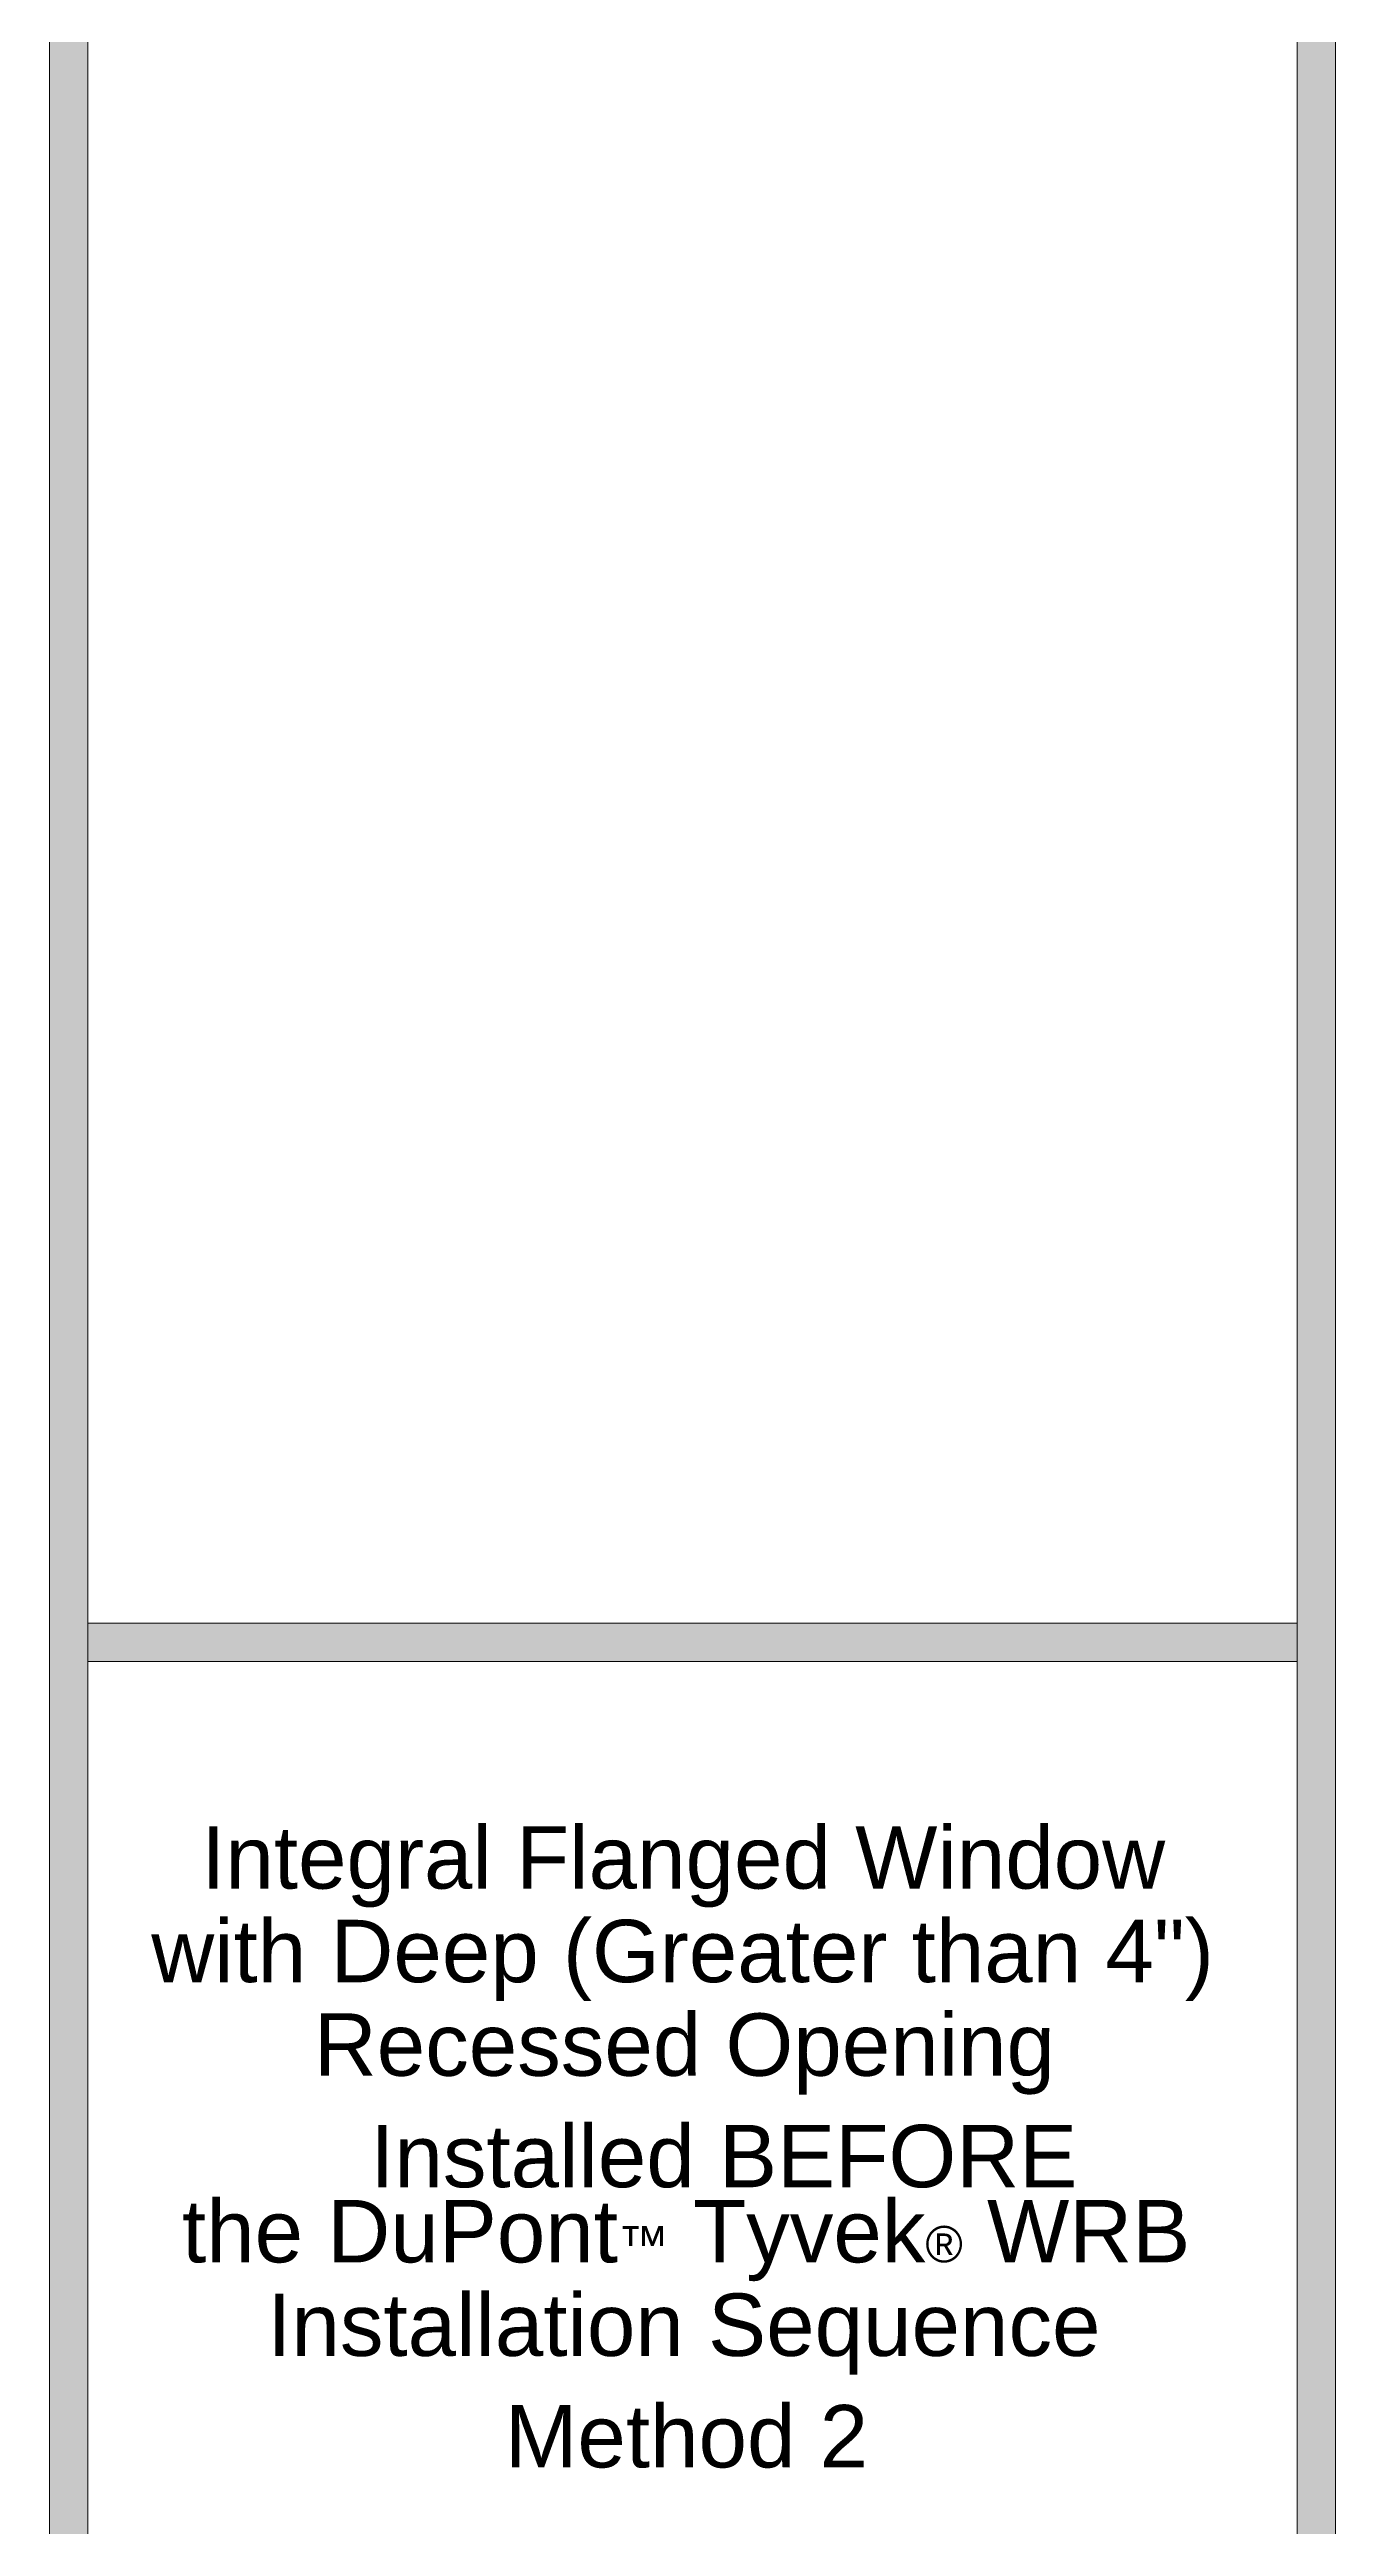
# Model space of a CAD drawing. Extents: x -1392 to 5791, y -3809 to 1722.
# Drawn here: x 1791 to 2092, y -3222 to -2642 of the extents above; entities that cross this region are included whole.
import ezdxf

# ---------------------------------------------------------------- set-up
doc = ezdxf.new("R2010")
doc.units = 0
doc.header["$MEASUREMENT"] = 0
doc.layers.add('0_0', color=7, linetype='Continuous', lineweight=0)
doc.layers.add('G-ANNO-TTLB', color=7, linetype='Continuous', lineweight=0)

# ---------------------------------------------------------------- blocks, each defined once
blk = doc.blocks.new('Block_24')
at = {"layer": '0_0', "char_height": 0.2, "attachment_point": 7}
for s, insert in [('\\C18;\\c0;\\FArial|b0|i0|c1;\\H14.625000;\\W1.000000;Integral Flanged Window', (1826.59, -3077.03)), ('\\C18;\\c0;\\FArial|b0|i0|c1;\\H14.625000;\\W1.000000;with Deep (Greater than 4")', (1814.89, -3098.96)), ('\\C18;\\c0;\\FArial|b0|i0|c1;\\H14.625000;\\W1.000000;Recessed Opening', (1852.99, -3120.89)), ('\\C18;\\c0;\\FArial|b0|i0|c1;\\H14.625000;\\W1.000000;Installed BEFORE', (1866.21, -3142.81)), ('\\C18;\\c0;\\FArial|b0|i0|c1;\\H14.625000;\\W1.000000;the DuPont\\H8.526375;™\\H14.625000; Tyvek\\H8.526375;®\\H14.625000; WRB', (1822.08, -3164.62)), ('\\C18;\\c0;\\FArial|b0|i0|c1;\\H14.625000;\\W1.000000;Installation Sequence', (1842.07, -3186.54)), ('\\C18;\\c0;\\FArial|b0|i0|c1;\\H14.625000;\\W1.000000;Method 2', (1897.77, -3208.47))]:
    blk.add_mtext(s, dxfattribs=dict(at, insert=insert))

msp = doc.modelspace()

# ---------------------------------------------------------------- hatches: boundary and pattern name
at = {"layer": 'G-ANNO-TTLB', "true_color": 0xff00ff, "transparency": 33554687}
h = msp.add_hatch(color=6, dxfattribs=at)
edge = h.paths.add_edge_path()
edge.add_spline(control_points=[(2092.5, -1235.6), (2092.5, -1235.6), (2092.5, -3692.6), (2092.5, -3692.6), (2092.5, -3692.6), (1791.04, -3692.6), (1791.04, -3692.6), (1791.04, -3692.6), (1791.04, -1235.6), (1791.04, -1235.6), (1791.04, -1235.6), (2092.5, -1235.6), (2092.5, -1235.6)], knot_values=[0, 0, 0, 0, 1, 1, 1, 2, 2, 2, 3, 3, 3, 4, 4, 4, 4], degree=3, periodic=0)
edge = h.paths.add_edge_path()
edge.add_spline(control_points=[(2083.5, -1244.6), (2083.5, -1244.6), (1800.04, -1244.6), (1800.04, -1244.6), (1800.04, -1244.6), (1800.04, -3683.6), (1800.04, -3683.6), (1800.04, -3683.6), (2083.5, -3683.6), (2083.5, -3683.6), (2083.5, -3683.6), (2083.5, -1244.6), (2083.5, -1244.6)], knot_values=[0, 0, 0, 0, 1, 1, 1, 2, 2, 2, 3, 3, 3, 4, 4, 4, 4], degree=3, periodic=0)
edge.add_line((2083.5, -1244.6), (2083.5, -1244.6))
msp.add_hatch(color=6, dxfattribs=at).paths.add_polyline_path([(2083.5, -3019.41), (1800.04, -3019.41), (1800.04, -3010.41), (2083.5, -3010.41)])

# ---------------------------------------------------------------- linework, layer by layer
at = {"layer": 'G-ANNO-TTLB', "color": 6, "lineweight": 9, "true_color": 0xff00ff}
for p, q in [((1791.04, -1235.6), (1791.04, -3692.6)), ((2092.5, -3692.6), (2092.5, -1235.6)), ((1800.04, -3683.6), (1800.04, -1244.6)), ((2083.5, -1244.6), (2083.5, -3683.6)), ((1800.04, -2722.41), (1800.04, -2731.41)), ((2083.5, -2731.41), (2083.5, -2722.41)), ((2083.5, -3010.41), (1800.04, -3010.41)), ((1800.04, -3010.41), (1800.04, -3019.41)), ((2083.5, -3019.41), (2083.5, -3010.41)), ((1800.04, -3019.41), (2083.5, -3019.41))]:
    msp.add_line(p, q, dxfattribs=at)
at = {"layer": 'G-ANNO-TTLB'}
msp.add_lwpolyline([(2083.5, -3019.41), (1800.04, -3019.41), (1800.04, -3010.41), (2083.5, -3010.41)], close=True, dxfattribs=at)
for points in [[(2092.5, -1235.6), (2092.5, -1235.6), (2092.5, -3692.6), (2092.5, -3692.6), (2092.5, -3692.6), (1791.04, -3692.6), (1791.04, -3692.6), (1791.04, -3692.6), (1791.04, -1235.6), (1791.04, -1235.6), (1791.04, -1235.6), (2092.5, -1235.6), (2092.5, -1235.6)], [(2083.5, -1244.6), (2083.5, -1244.6), (1800.04, -1244.6), (1800.04, -1244.6), (1800.04, -1244.6), (1800.04, -3683.6), (1800.04, -3683.6), (1800.04, -3683.6), (2083.5, -3683.6), (2083.5, -3683.6), (2083.5, -3683.6), (2083.5, -1244.6), (2083.5, -1244.6)]]:
    msp.add_open_spline(points, degree=3, knots=[0, 0, 0, 0, 1, 1, 1, 2, 2, 2, 3, 3, 3, 4, 4, 4, 4], dxfattribs=at)

# ---------------------------------------------------------------- block references
at = {"layer": '0_0'}
msp.add_blockref('Block_24', (0, 0), dxfattribs=at)

doc.saveas('drawing.dxf')
